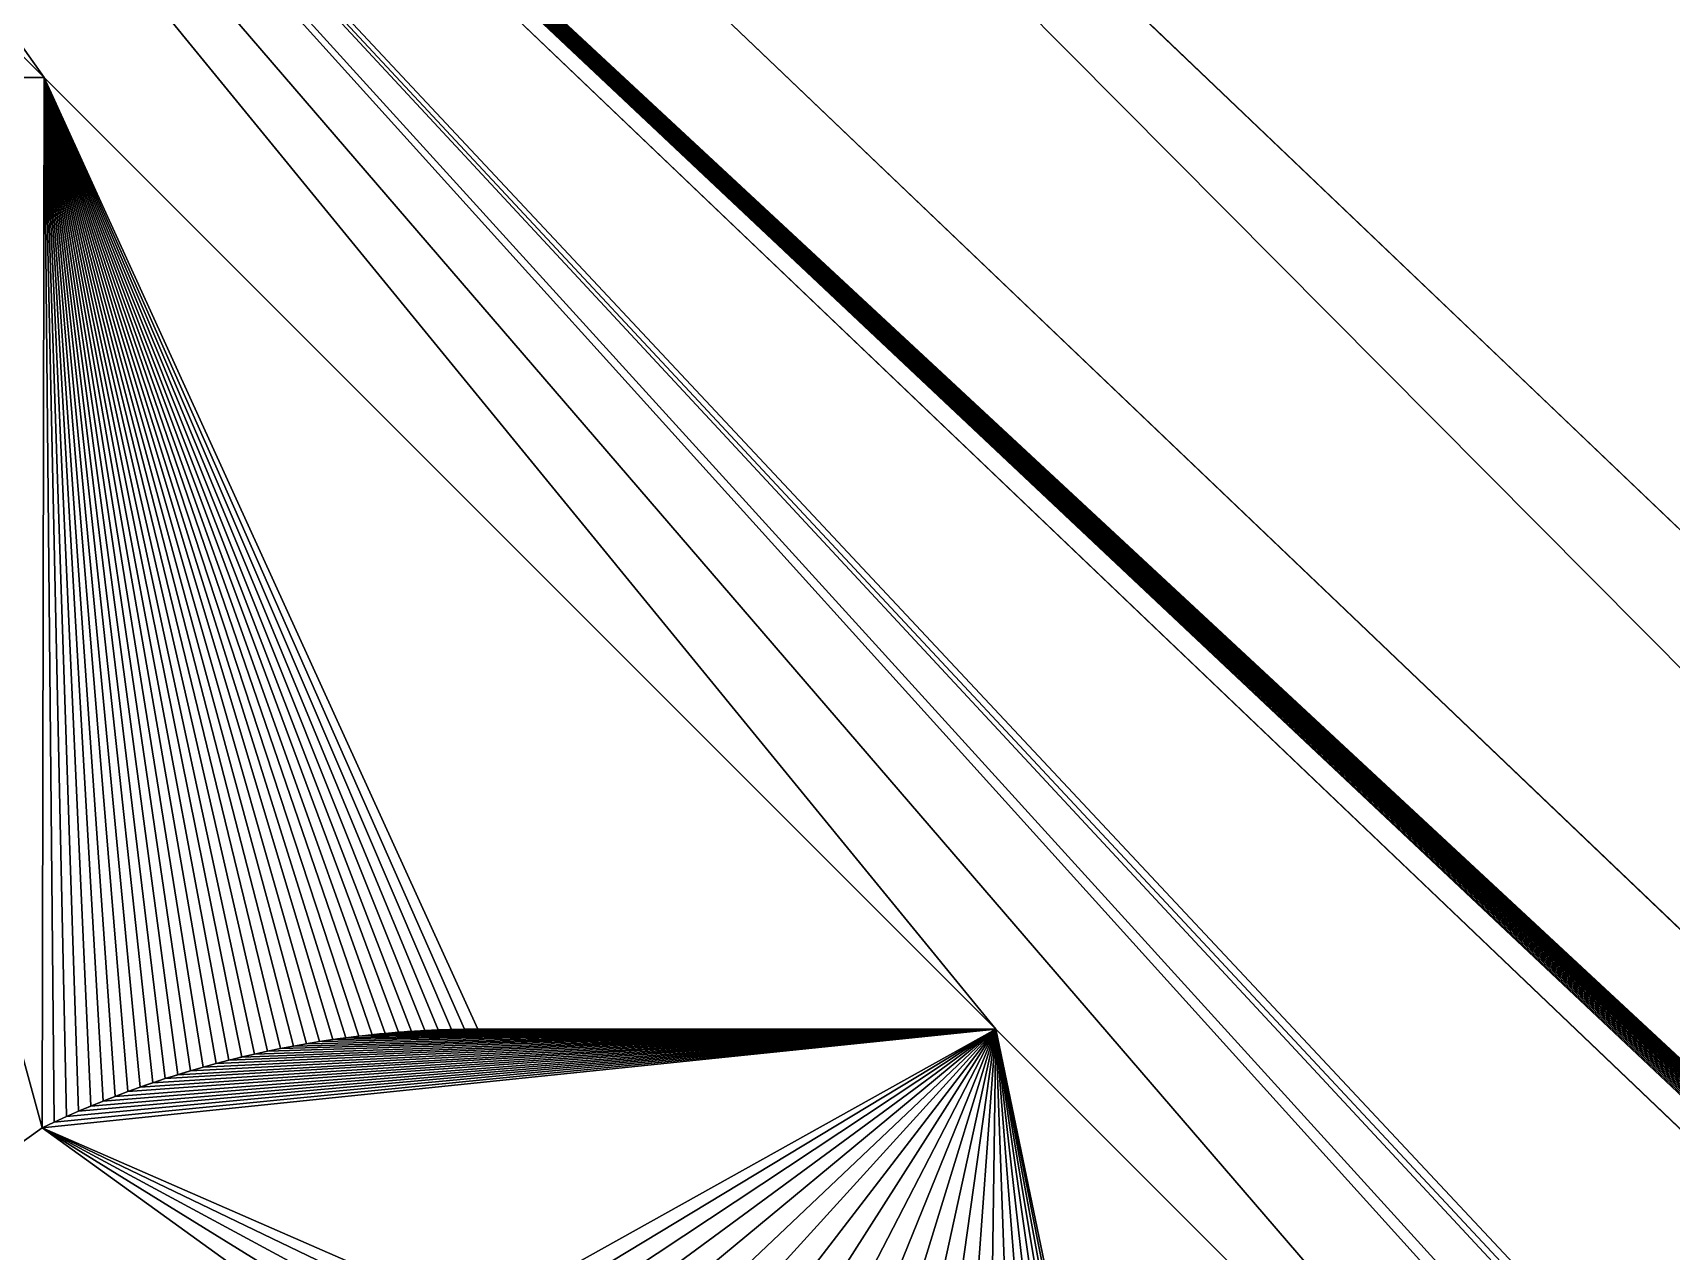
# Model space of a CAD drawing. Header units: millimetres. Extents: x 2912 to 3060, y 1401 to 1614.
# Drawn here: x 3010.64 to 3021.98, y 1592.01 to 1600.44 of the extents above; entities that cross this region are included whole.
import ezdxf

# ---------------------------------------------------------------- set-up
doc = ezdxf.new("R2010")
doc.units = ezdxf.units.MM

# ---------------------------------------------------------------- blocks, each defined once
blk = doc.blocks.new('Base_I')
at = {"color": 83, "true_color": 0x7acc7a}
for p, q in [((160.117, 144, 2), (213.557, 88, 2)), ((213.557, 88, -6), (160.117, 144, -6)), ((210.792, 88, -3), (160.117, 141.103, -3)), ((210.792, 88, -6), (160.117, 141.103, -6)), ((210.069, 87.31, -3), (159.394, 140.413, -3)), ((159.394, 140.413, -6), (210.069, 87.31, -6)), ((192.618, 98, -1), (192.618, 101.585, -1)), ((199.204, 94.999, -1), (192.618, 101.585, -1)), ((192.618, 101.585, -6), (192.618, 101.585, -1)), ((199.204, 94.999, -6), (192.618, 101.585, -6)), ((192.618, 98, -6), (192.618, 101.585, -6)), ((199.204, 94.999, -1), (191.936, 94.986, -1)), ((199.204, 94.999, -6), (191.936, 94.986, -6)), ((191.936, 94.986, -6), (191.936, 94.986, -1)), ((199.204, 94.999, -6), (199.204, 94.999, -1))]:
    blk.add_line(p, q, dxfattribs=at)
for p, q in [((192.618, 98, -6), (192.618, 98, -1)), ((192.618, 97.908, -6), (192.618, 97.908, -1)), ((192.616, 97.817, -6), (192.616, 97.817, -1)), ((192.609, 97.634, -6), (192.609, 97.634, -1)), ((192.613, 97.725, -6), (192.613, 97.725, -1)), ((192.603, 97.542, -6), (192.603, 97.542, -1)), ((192.597, 97.451, -6), (192.597, 97.451, -1)), ((192.589, 97.359, -6), (192.589, 97.359, -1)), ((192.58, 97.268, -6), (192.58, 97.268, -1)), ((192.558, 97.086, -6), (192.558, 97.086, -1)), ((192.57, 97.177, -6), (192.57, 97.177, -1)), ((192.546, 96.996, -6), (192.546, 96.996, -1)), ((192.532, 96.905, -6), (192.532, 96.905, -1)), ((192.501, 96.724, -6), (192.501, 96.724, -1)), ((192.517, 96.815, -6), (192.517, 96.815, -1)), ((192.484, 96.634, -6), (192.484, 96.634, -1)), ((192.465, 96.545, -6), (192.465, 96.545, -1)), ((192.446, 96.455, -6), (192.446, 96.455, -1)), ((192.403, 96.277, -6), (192.403, 96.277, -1)), ((192.425, 96.366, -6), (192.425, 96.366, -1)), ((192.38, 96.188, -6), (192.38, 96.188, -1)), ((192.356, 96.1, -6), (192.356, 96.1, -1)), ((192.33, 96.012, -6), (192.33, 96.012, -1)), ((192.276, 95.837, -6), (192.276, 95.837, -1)), ((192.303, 95.924, -6), (192.303, 95.924, -1)), ((192.247, 95.75, -6), (192.247, 95.75, -1)), ((192.217, 95.663, -6), (192.217, 95.663, -1)), ((192.153, 95.491, -6), (192.153, 95.491, -1)), ((192.186, 95.577, -6), (192.186, 95.577, -1)), ((192.12, 95.406, -6), (192.12, 95.406, -1)), ((192.085, 95.321, -6), (192.085, 95.321, -1)), ((192.013, 95.153, -6), (192.013, 95.153, -1)), ((192.05, 95.237, -6), (192.05, 95.237, -1)), ((191.975, 95.069, -6), (191.975, 95.069, -1))]:
    blk.add_line(p, q)
at = {"color": 83, "true_color": 0x7acc7a, "extrusion": (-1.14927e-29, 4.45755e-16, -1)}
blk.add_arc((-185.618, 98, 1), 7, 180, 205.5, dxfattribs=at)
at = {"color": 83, "true_color": 0x7acc7a, "extrusion": (1.14927e-29, 4.45755e-16, -1)}
blk.add_arc((-185.618, 98, 6), 7, 180, 205.5, dxfattribs=at)
at = {"color": 83, "true_color": 0x7acc7a}
mesh = blk.add_polyface(dxfattribs=at)
corners = [(155.204, 118.999, -6), (163.204, 128.999, -6), (165.204, 128.999, -6), (163.204, 106.999, -6), (155.204, 116.999, -6), (165.204, 106.999, -6), (163.204, 104.999, -6), (165.204, 104.999, -6), (167.204, 104.999, -6), (167.204, 106.999, -6), (187.204, 106.999, -6), (182.618, 105, -6), (182.679, 102.045, -6), (182.895, 102.193, -6), (183.118, 102.33, -6), (183.348, 102.455, -6), (183.585, 102.568, -6), (183.826, 102.668, -6), (184.073, 102.755, -6), (184.324, 102.83, -6), (184.579, 102.891, -6), (184.836, 102.938, -6), (185.096, 102.973, -6), (185.357, 102.993, -6), (185.618, 103, -6), (185.88, 102.993, -6), (186.141, 102.973, -6), (186.4, 102.938, -6), (186.658, 102.891, -6), (186.912, 102.83, -6), (187.163, 102.755, -6), (187.41, 102.668, -6), (182.559, 104.296, -6), (182.618, 104.325, -6), (175.204, 118.999, -6), (175.204, 116.999, -6), (177.204, 116.999, -6), (160.117, 141.103, -6), (160.117, 144, -6), (213.557, 88, -6), (210.792, 88, -6), (160.203, 134, -6), (158.488, 138.39, -6), (158.518, 138.462, -6), (158.544, 138.536, -6), (158.566, 138.612, -6), (158.584, 138.688, -6), (158.599, 138.765, -6), (158.609, 138.843, -6), (158.615, 138.921, -6), (158.617, 139, -6), (159.261, 140.686, -6), (159.345, 140.472, -6), (159.36, 140.452, -6), (159.376, 140.432, -6), (159.394, 140.413, -6), (210.069, 87.31, -6), (163.204, 130.999, -6), (192.618, 101.585, -6)]
mesh.append_faces([[corners[k] for k in face] for face in [(0, 1, 2), (10, 8, 9), (8, 10, 11), (12, 10, 13), (13, 10, 14), (14, 10, 15), (15, 10, 16), (16, 10, 17), (17, 10, 18), (18, 10, 19), (19, 10, 20), (20, 10, 21), (21, 10, 22), (22, 10, 23), (23, 10, 24), (24, 10, 25), (25, 10, 26), (26, 10, 27), (27, 10, 28), (28, 10, 29), (29, 10, 30), (30, 10, 31), (34, 4, 0), (4, 34, 35), (35, 9, 5), (9, 35, 36), (37, 39, 40), (41, 56, 57), (2, 56, 34), (36, 56, 10)]], dxfattribs={"vtx0": -1, "vtx1": -1, "color": 83})
mesh.append_faces([[corners[k] for k in face] for face in [(3, 5, 6), (6, 5, 7), (8, 5, 9), (11, 10, 12), (36, 35, 34), (41, 50, 51), (57, 56, 2), (57, 2, 1), (34, 56, 36), (10, 58, 31)]], dxfattribs={"vtx0": -1, "vtx1": -1, "vtx2": -1, "color": 83})
mesh.append_faces([[corners[k] for k in face] for face in [(3, 4, 5), (12, 32, 33), (12, 33, 11), (37, 38, 39), (41, 42, 43), (41, 43, 44), (41, 44, 45), (41, 45, 46), (41, 46, 47), (41, 47, 48), (41, 48, 49), (41, 49, 50), (41, 52, 53), (41, 53, 54), (41, 54, 55), (41, 55, 56)]], dxfattribs={"vtx0": -1, "vtx2": -1, "color": 83})
mesh = blk.add_polyface(dxfattribs=at)
corners = [(160.117, 144, -6), (213.557, 88, 2), (213.557, 88, -6), (160.117, 144, 2)]
mesh.append_faces([[corners[k] for k in face] for face in [(0, 1, 2), (1, 0, 3)]], dxfattribs={"vtx0": -1, "color": 83})
mesh = blk.add_polyface(dxfattribs=at)
corners = [(160.117, 144, 2), (179.737, 84.214, 2), (179.801, 84.258, 2), (179.868, 84.299, 2), (179.937, 84.337, 2), (180.008, 84.37, 2), (180.081, 84.4, 2), (180.155, 84.427, 2), (180.23, 84.449, 2), (180.306, 84.467, 2), (180.384, 84.482, 2), (180.462, 84.492, 2), (213.557, 88, 2), (180.54, 84.498, 2), (180.618, 84.5, 2), (180.697, 84.498, 2), (180.775, 84.492, 2), (180.853, 84.482, 2), (180.93, 84.467, 2), (181.007, 84.449, 2), (181.082, 84.427, 2), (181.156, 84.4, 2), (181.228, 84.37, 2), (181.299, 84.337, 2), (181.368, 84.299, 2), (181.435, 84.258, 2), (181.5, 84.214, 2), (181.562, 84.166, 2), (181.622, 84.115, 2), (181.679, 84.061, 2), (181.733, 84.004, 2), (181.784, 83.944, 2), (181.832, 83.882, 2), (181.876, 83.817, 2), (181.917, 83.75, 2), (187.384, 84.482, 2), (181.955, 83.681, 2), (181.989, 83.61, 2), (182.019, 83.538, 2), (187.306, 84.467, 2), (182.045, 83.464, 2), (182.1, 83.235, 2), (187.23, 84.449, 2), (182.118, 83, 2), (187.155, 84.427, 2), (187.081, 84.4, 2), (187.008, 84.37, 2), (186.937, 84.337, 2), (186.868, 84.299, 2), (186.801, 84.258, 2), (186.737, 84.214, 2), (186.674, 84.166, 2), (187.462, 84.492, 2), (187.54, 84.498, 2), (187.618, 84.5, 2), (187.697, 84.498, 2), (187.775, 84.492, 2), (187.853, 84.482, 2), (187.93, 84.467, 2), (188.007, 84.449, 2), (188.082, 84.427, 2), (188.156, 84.4, 2), (188.228, 84.37, 2), (188.299, 84.337, 2), (188.368, 84.299, 2), (188.435, 84.258, 2), (188.5, 84.214, 2)]
mesh.append_faces([[corners[k] for k in face] for face in [(0, 11, 12), (35, 38, 39), (39, 41, 42), (42, 43, 44), (44, 43, 45), (45, 43, 46), (46, 43, 47), (47, 43, 48), (48, 43, 49), (49, 43, 50), (50, 43, 51)]], dxfattribs={"vtx0": -1, "vtx1": -1, "color": 83})
mesh.append_faces([[corners[k] for k in face] for face in [(12, 34, 35)]], dxfattribs={"vtx0": -1, "vtx1": -1, "vtx2": -1, "color": 83})
mesh.append_faces([[corners[k] for k in face] for face in [(0, 1, 2), (0, 2, 3), (0, 3, 4), (0, 4, 5), (0, 5, 6), (0, 6, 7), (0, 7, 8), (0, 8, 9), (0, 9, 10), (0, 10, 11), (12, 11, 13), (12, 13, 14), (12, 14, 15), (12, 15, 16), (12, 16, 17), (12, 17, 18), (12, 18, 19), (12, 19, 20), (12, 20, 21), (12, 21, 22), (12, 22, 23), (12, 23, 24), (12, 24, 25), (12, 25, 26), (12, 26, 27), (12, 27, 28), (12, 28, 29), (12, 29, 30), (12, 30, 31), (12, 31, 32), (12, 32, 33), (12, 33, 34), (35, 34, 36), (35, 36, 37), (35, 37, 38), (39, 38, 40), (12, 35, 52), (12, 52, 53), (12, 53, 54), (12, 54, 55), (12, 55, 56), (12, 56, 57), (12, 57, 58), (12, 58, 59), (12, 59, 60), (12, 60, 61), (12, 61, 62), (12, 62, 63), (12, 63, 64), (12, 64, 65), (12, 65, 66)]], dxfattribs={"vtx0": -1, "vtx2": -1, "color": 83})
mesh = blk.add_polyface(dxfattribs=at)
corners = [(159.256, 140.789, -3), (159.256, 140.737, -3), (159.256, 140.763, -3), (159.258, 140.712, -3), (159.259, 140.814, -3), (159.261, 140.686, -3), (159.262, 140.84, -3), (159.265, 140.661, -3), (159.267, 140.865, -3), (159.271, 140.636, -3), (159.273, 140.89, -3), (159.278, 140.611, -3), (159.281, 140.915, -3), (159.286, 140.586, -3), (159.29, 140.939, -3), (159.295, 140.562, -3), (159.299, 140.963, -3), (159.306, 140.539, -3), (159.311, 140.986, -3), (159.318, 140.516, -3), (159.323, 141.009, -3), (159.331, 140.494, -3), (159.336, 141.031, -3), (159.345, 140.472, -3), (159.351, 141.052, -3), (159.36, 140.452, -3), (159.367, 141.072, -3), (159.376, 140.432, -3), (159.383, 141.092, -3), (159.394, 140.413, -3), (159.401, 141.111, -3), (210.069, 87.31, -3), (159.42, 141.128, -3), (159.439, 141.145, -3), (159.46, 141.161, -3), (159.481, 141.176, -3), (159.503, 141.189, -3), (159.525, 141.202, -3), (159.548, 141.213, -3), (159.572, 141.223, -3), (159.596, 141.232, -3), (159.621, 141.239, -3), (159.646, 141.246, -3), (159.671, 141.251, -3), (159.697, 141.254, -3), (159.722, 141.257, -3), (159.748, 141.258, -3), (159.774, 141.258, -3), (159.799, 141.256, -3), (159.825, 141.253, -3), (159.85, 141.249, -3), (159.875, 141.243, -3), (159.9, 141.236, -3), (159.925, 141.228, -3), (159.949, 141.219, -3), (159.972, 141.208, -3), (159.995, 141.197, -3), (160.017, 141.184, -3), (160.039, 141.17, -3), (160.06, 141.155, -3), (160.08, 141.138, -3), (160.099, 141.121, -3), (160.117, 141.103, -3), (210.792, 88, -3), (210.087, 87.291, -3), (210.106, 87.274, -3), (210.126, 87.258, -3), (210.147, 87.243, -3), (210.169, 87.229, -3), (210.191, 87.216, -3), (210.214, 87.204, -3), (210.237, 87.194, -3), (210.261, 87.184, -3), (210.286, 87.176, -3), (210.311, 87.169, -3), (210.336, 87.164, -3), (210.361, 87.16, -3), (210.387, 87.157, -3), (210.412, 87.155, -3), (210.438, 87.155, -3), (210.464, 87.156, -3), (210.489, 87.158, -3), (210.515, 87.162, -3), (210.54, 87.167, -3), (210.565, 87.173, -3), (210.59, 87.181, -3), (210.614, 87.19, -3), (210.638, 87.2, -3), (210.661, 87.211, -3), (210.683, 87.223, -3), (210.705, 87.237, -3), (210.726, 87.252, -3), (210.747, 87.268, -3), (210.766, 87.284, -3), (210.785, 87.302, -3), (210.803, 87.321, -3), (210.809, 87.981, -3), (210.819, 87.34, -3), (210.826, 87.961, -3), (210.835, 87.361, -3), (210.841, 87.94, -3), (210.85, 87.382, -3), (210.855, 87.919, -3), (210.863, 87.404, -3), (210.868, 87.896, -3), (210.875, 87.427, -3), (210.88, 87.874, -3), (210.887, 87.45, -3), (210.891, 87.85, -3), (210.896, 87.474, -3), (210.9, 87.826, -3), (210.905, 87.498, -3), (210.908, 87.802, -3), (210.913, 87.522, -3), (210.915, 87.777, -3), (210.919, 87.547, -3), (210.921, 87.752, -3), (210.924, 87.573, -3), (210.925, 87.727, -3), (210.927, 87.598, -3), (210.928, 87.701, -3), (210.93, 87.624, -3), (210.93, 87.675, -3), (210.93, 87.65, -3)]
mesh.append_faces([[corners[k] for k in face] for face in [(0, 1, 2), (121, 122, 123)]], dxfattribs={"vtx0": -1, "color": 83})
mesh.append_faces([[corners[k] for k in face] for face in [(1, 0, 3), (3, 4, 5), (5, 6, 7), (7, 8, 9), (9, 10, 11), (11, 12, 13), (13, 14, 15), (15, 16, 17), (17, 18, 19), (19, 20, 21), (21, 22, 23), (23, 24, 25), (25, 26, 27), (27, 28, 29), (29, 30, 31), (31, 63, 64), (64, 63, 65), (65, 63, 66), (66, 63, 67), (67, 63, 68), (68, 63, 69), (69, 63, 70), (70, 63, 71), (71, 63, 72), (72, 63, 73), (73, 63, 74), (74, 63, 75), (75, 63, 76), (76, 63, 77), (77, 63, 78), (78, 63, 79), (79, 63, 80), (80, 63, 81), (81, 63, 82), (82, 63, 83), (83, 63, 84), (84, 63, 85), (85, 63, 86), (86, 63, 87), (87, 63, 88), (88, 63, 89), (89, 63, 90), (90, 63, 91), (91, 63, 92), (92, 63, 93), (93, 63, 94), (94, 63, 95), (95, 96, 97), (97, 98, 99), (99, 100, 101), (101, 102, 103), (103, 104, 105), (105, 106, 107), (107, 108, 109), (109, 110, 111), (111, 112, 113), (113, 114, 115), (115, 116, 117), (117, 118, 119), (119, 120, 121)]], dxfattribs={"vtx0": -1, "vtx1": -1, "color": 83})
mesh.append_faces([[corners[k] for k in face] for face in [(3, 0, 4), (5, 4, 6), (7, 6, 8), (9, 8, 10), (11, 10, 12), (13, 12, 14), (15, 14, 16), (17, 16, 18), (19, 18, 20), (21, 20, 22), (23, 22, 24), (25, 24, 26), (27, 26, 28), (29, 28, 30), (31, 30, 32), (31, 32, 33), (31, 33, 34), (31, 34, 35), (31, 35, 36), (31, 36, 37), (31, 37, 38), (31, 38, 39), (31, 39, 40), (31, 40, 41), (31, 41, 42), (31, 42, 43), (31, 43, 44), (31, 44, 45), (31, 45, 46), (31, 46, 47), (31, 47, 48), (31, 48, 49), (31, 49, 50), (31, 50, 51), (31, 51, 52), (31, 52, 53), (31, 53, 54), (31, 54, 55), (31, 55, 56), (31, 56, 57), (31, 57, 58), (31, 58, 59), (31, 59, 60), (31, 60, 61), (31, 61, 62), (31, 62, 63), (95, 63, 96), (97, 96, 98), (99, 98, 100), (101, 100, 102), (103, 102, 104), (105, 104, 106), (107, 106, 108), (109, 108, 110), (111, 110, 112), (113, 112, 114), (115, 114, 116), (117, 116, 118), (119, 118, 120), (121, 120, 122)]], dxfattribs={"vtx0": -1, "vtx2": -1, "color": 83})
mesh = blk.add_polyface(dxfattribs=at)
corners = [(160.117, 141.103, -3), (210.792, 88, -6), (210.792, 88, -3), (160.117, 141.103, -6)]
mesh.append_faces([[corners[k] for k in face] for face in [(0, 1, 2), (1, 0, 3)]], dxfattribs={"vtx0": -1, "color": 83})
mesh = blk.add_polyface(dxfattribs=at)
corners = [(210.069, 87.31, -6), (159.394, 140.413, -3), (210.069, 87.31, -3), (159.394, 140.413, -6)]
mesh.append_faces([[corners[k] for k in face] for face in [(0, 1, 2), (1, 0, 3)]], dxfattribs={"vtx0": -1, "color": 83})
mesh = blk.add_polyface(dxfattribs=at)
corners = [(160.117, -4, 2), (179.12, 56.921, 2), (179.118, 57, 2), (179.127, 56.843, 2), (179.137, 56.765, 2), (179.151, 56.688, 2), (179.169, 56.612, 2), (179.192, 56.536, 2), (179.218, 56.462, 2), (179.248, 56.39, 2), (179.282, 56.319, 2), (179.319, 56.25, 2), (179.36, 56.183, 2), (179.405, 56.118, 2), (179.453, 56.056, 2), (179.504, 55.996, 2), (179.558, 55.939, 2), (179.615, 55.885, 2), (179.674, 55.834, 2), (179.737, 55.786, 2), (179.801, 55.742, 2), (179.868, 55.701, 2), (179.937, 55.663, 2), (180.008, 55.63, 2), (180.081, 55.6, 2), (180.155, 55.573, 2), (180.23, 55.551, 2), (180.306, 55.533, 2), (180.384, 55.518, 2), (180.462, 55.508, 2), (213.557, 52, 2), (144.488, 0.39, 2), (144.518, 0.462, 2), (144.544, 0.536, 2), (144.566, 0.612, 2), (144.584, 0.688, 2), (144.599, 0.765, 2), (144.609, 0.843, 2), (144.615, 0.921, 2), (144.617, 1, 2), (156.057, -0.061, 2), (156.003, -0.004, 2), (155.952, 0.056, 2), (155.904, 0.118, 2), (155.859, 0.183, 2), (155.818, 0.25, 2), (155.781, 0.319, 2), (155.747, 0.39, 2), (155.717, 0.462, 2), (155.691, 0.536, 2), (155.668, 0.612, 2), (155.65, 0.688, 2), (155.636, 0.765, 2), (155.625, 0.843, 2), (144.617, 139, 2), (155.619, 0.921, 2), (158.488, 0.39, 2), (158.518, 0.462, 2), (158.544, 0.536, 2), (158.566, 0.612, 2), (158.584, 0.688, 2), (158.599, 0.765, 2), (158.609, 0.843, 2), (158.615, 0.921, 2), (158.617, 1, 2), (158.617, 139, 2), (179.118, 83, 2)]
mesh.append_faces([[corners[k] for k in face] for face in [(1, 0, 3), (3, 0, 4), (4, 0, 5), (5, 0, 6), (6, 0, 7), (7, 0, 8), (8, 0, 9), (9, 0, 10), (10, 0, 11), (11, 0, 12), (12, 0, 13), (13, 0, 14), (14, 0, 15), (15, 0, 16), (16, 0, 17), (17, 0, 18), (18, 0, 19), (19, 0, 20), (20, 0, 21), (21, 0, 22), (22, 0, 23), (23, 0, 24), (24, 0, 25), (25, 0, 26), (26, 0, 27), (27, 0, 28), (28, 0, 29), (31, 0, 32), (32, 0, 33), (33, 0, 34), (34, 0, 35), (35, 0, 36), (36, 0, 37), (37, 0, 38), (38, 0, 39), (56, 0, 57), (57, 0, 58), (58, 0, 59), (59, 0, 60), (60, 0, 61), (61, 0, 62), (62, 0, 63), (63, 0, 64)]], dxfattribs={"vtx0": -1, "vtx1": -1, "color": 83})
mesh.append_faces([[corners[k] for k in face] for face in [(39, 0, 40), (39, 53, 54), (64, 0, 65), (66, 0, 2)]], dxfattribs={"vtx0": -1, "vtx1": -1, "vtx2": -1, "color": 83})
mesh.append_faces([[corners[k] for k in face] for face in [(0, 1, 2), (29, 0, 30), (39, 40, 41), (39, 41, 42), (39, 42, 43), (39, 43, 44), (39, 44, 45), (39, 45, 46), (39, 46, 47), (39, 47, 48), (39, 48, 49), (39, 49, 50), (39, 50, 51), (39, 51, 52), (39, 52, 53), (54, 53, 55)]], dxfattribs={"vtx0": -1, "vtx2": -1, "color": 83})
mesh = blk.add_polyface(dxfattribs=at)
corners = [(181.733, 101.147, -6), (181.596, 103.729, -6), (181.65, 103.767, -6), (181.705, 103.804, -6), (181.759, 103.84, -6), (181.903, 101.346, -6), (181.814, 103.876, -6), (181.87, 103.912, -6), (181.926, 103.947, -6), (182.083, 101.536, -6), (181.982, 103.981, -6), (182.038, 104.015, -6), (182.095, 104.048, -6), (182.273, 101.716, -6), (182.152, 104.081, -6), (182.209, 104.114, -6), (182.267, 104.145, -6), (182.325, 104.177, -6), (182.472, 101.886, -6), (182.383, 104.207, -6), (182.441, 104.237, -6), (182.5, 104.267, -6), (182.679, 102.045, -6), (182.559, 104.296, -6), (187.204, 106.999, -6), (210.069, 87.31, -6), (192.618, 101.585, -6), (187.41, 102.668, -6), (187.652, 102.568, -6), (187.888, 102.455, -6), (188.118, 102.33, -6), (188.342, 102.193, -6), (188.557, 102.045, -6), (188.765, 101.886, -6), (188.964, 101.716, -6), (189.154, 101.536, -6), (189.334, 101.346, -6), (189.504, 101.147, -6), (189.663, 100.939, -6), (189.812, 100.723, -6), (189.948, 100.5, -6), (190.073, 100.27, -6), (190.186, 100.034, -6), (190.286, 99.792, -6), (190.374, 99.545, -6), (190.448, 99.294, -6), (190.509, 99.04, -6), (190.557, 98.782, -6), (190.591, 98.523, -6), (190.611, 98.262, -6), (190.618, 98, -6), (192.558, 97.086, -6), (192.57, 97.177, -6), (192.58, 97.268, -6), (192.589, 97.359, -6), (192.597, 97.451, -6), (192.603, 97.542, -6), (192.609, 97.634, -6), (192.613, 97.725, -6), (192.616, 97.817, -6), (192.618, 97.908, -6), (192.618, 98, -6)]
mesh.append_faces([[corners[k] for k in face] for face in [(0, 4, 5), (5, 8, 9), (9, 12, 13), (13, 17, 18), (18, 21, 22), (27, 26, 28), (28, 26, 29), (29, 26, 30), (30, 26, 31), (31, 26, 32), (32, 26, 33), (33, 26, 34), (34, 26, 35), (35, 26, 36), (36, 26, 37), (37, 26, 38), (38, 26, 39), (39, 26, 40), (40, 26, 41), (41, 26, 42), (42, 26, 43), (43, 26, 44), (44, 26, 45), (45, 26, 46), (46, 26, 47), (47, 26, 48), (48, 26, 49), (49, 26, 50), (51, 26, 52), (52, 26, 53), (53, 26, 54), (54, 26, 55), (55, 26, 56), (56, 26, 57), (57, 26, 58), (58, 26, 59), (59, 26, 60)]], dxfattribs={"vtx0": -1, "vtx1": -1, "color": 83})
mesh.append_faces([[corners[k] for k in face] for face in [(24, 25, 26)]], dxfattribs={"vtx0": -1, "vtx1": -1, "vtx2": -1, "color": 83})
mesh.append_faces([[corners[k] for k in face] for face in [(0, 1, 2), (0, 2, 3), (0, 3, 4), (5, 4, 6), (5, 6, 7), (5, 7, 8), (9, 8, 10), (9, 10, 11), (9, 11, 12), (13, 12, 14), (13, 14, 15), (13, 15, 16), (13, 16, 17), (18, 17, 19), (18, 19, 20), (18, 20, 21), (22, 21, 23)]], dxfattribs={"vtx0": -1, "vtx2": -1, "color": 83})
mesh.append_faces([[corners[k] for k in face] for face in [(61, 60, 26)]], dxfattribs={"vtx1": -1, "color": 83})
mesh = blk.add_polyface(dxfattribs=at)
corners = [(210.792, 88, -6), (213.557, 88, -6), (210.809, 87.981, -6), (210.826, 87.961, -6), (210.841, 87.94, -6), (210.855, 87.919, -6), (210.868, 87.896, -6), (210.88, 87.874, -6), (210.891, 87.85, -6), (210.9, 87.826, -6), (210.908, 87.802, -6), (210.915, 87.777, -6), (210.921, 87.752, -6), (210.925, 87.727, -6), (210.928, 87.701, -6), (210.93, 87.675, -6), (210.93, 87.65, -6), (190.618, 98, -6), (192.618, 101.585, -6), (191.936, 94.986, -6), (191.975, 95.069, -6), (192.013, 95.153, -6), (192.05, 95.237, -6), (192.085, 95.321, -6), (192.12, 95.406, -6), (192.153, 95.491, -6), (192.186, 95.577, -6), (192.217, 95.663, -6), (192.247, 95.75, -6), (192.276, 95.837, -6), (192.303, 95.924, -6), (192.33, 96.012, -6), (192.356, 96.1, -6), (192.38, 96.188, -6), (192.403, 96.277, -6), (192.425, 96.366, -6), (192.446, 96.455, -6), (192.465, 96.545, -6), (192.484, 96.634, -6), (192.501, 96.724, -6), (192.517, 96.815, -6), (192.532, 96.905, -6), (192.546, 96.996, -6), (192.558, 97.086, -6), (210.069, 87.31, -6), (199.204, 94.999, -6), (201.204, 92.999, -6), (199.204, 92.999, -6), (206.203, 88, -6), (196.205, 88, -6), (194.205, 88, -6), (190.437, 92.922, -6), (190.374, 96.455, -6), (190.448, 96.706, -6), (190.503, 92.986, -6), (190.509, 96.96, -6), (190.557, 97.218, -6), (190.591, 97.477, -6), (190.611, 97.738, -6)]
mesh.append_faces([[corners[k] for k in face] for face in [(0, 1, 2), (2, 1, 3), (3, 1, 4), (4, 1, 5), (5, 1, 6), (6, 1, 7), (7, 1, 8), (8, 1, 9), (9, 1, 10), (10, 1, 11), (11, 1, 12), (12, 1, 13), (13, 1, 14), (14, 1, 15), (15, 1, 16), (19, 18, 20), (20, 18, 21), (21, 18, 22), (22, 18, 23), (23, 18, 24), (24, 18, 25), (25, 18, 26), (26, 18, 27), (27, 18, 28), (28, 18, 29), (29, 18, 30), (30, 18, 31), (31, 18, 32), (32, 18, 33), (33, 18, 34), (34, 18, 35), (35, 18, 36), (36, 18, 37), (37, 18, 38), (38, 18, 39), (39, 18, 40), (40, 18, 41), (41, 18, 42), (42, 18, 43), (18, 44, 45), (46, 44, 48), (47, 49, 50), (49, 47, 46), (51, 53, 54), (54, 19, 47)]], dxfattribs={"vtx0": -1, "vtx1": -1, "color": 83})
mesh.append_faces([[corners[k] for k in face] for face in [(17, 18, 19), (45, 44, 46), (45, 46, 47), (54, 55, 19)]], dxfattribs={"vtx0": -1, "vtx1": -1, "vtx2": -1, "color": 83})
mesh.append_faces([[corners[k] for k in face] for face in [(51, 52, 53), (54, 53, 55), (19, 55, 56), (19, 56, 57), (19, 57, 58), (19, 58, 17), (47, 19, 45)]], dxfattribs={"vtx0": -1, "vtx2": -1, "color": 83})
mesh = blk.add_polyface(dxfattribs=at)
corners = [(199.204, 94.999, -1), (192.618, 98, -1), (192.618, 101.585, -1), (191.975, 95.069, -1), (191.936, 94.986, -1), (192.013, 95.153, -1), (192.05, 95.237, -1), (192.085, 95.321, -1), (192.12, 95.406, -1), (192.153, 95.491, -1), (192.186, 95.577, -1), (192.217, 95.663, -1), (192.247, 95.75, -1), (192.276, 95.837, -1), (192.303, 95.924, -1), (192.33, 96.012, -1), (192.356, 96.1, -1), (192.38, 96.188, -1), (192.403, 96.277, -1), (192.425, 96.366, -1), (192.446, 96.455, -1), (192.465, 96.545, -1), (192.484, 96.634, -1), (192.501, 96.724, -1), (192.517, 96.815, -1), (192.532, 96.905, -1), (192.546, 96.996, -1), (192.558, 97.086, -1), (192.57, 97.177, -1), (192.58, 97.268, -1), (192.589, 97.359, -1), (192.597, 97.451, -1), (192.603, 97.542, -1), (192.609, 97.634, -1), (192.613, 97.725, -1), (192.616, 97.817, -1), (192.618, 97.908, -1)]
mesh.append_faces([[corners[k] for k in face] for face in [(0, 1, 2), (3, 0, 4)]], dxfattribs={"vtx0": -1, "color": 83})
mesh.append_faces([[corners[k] for k in face] for face in [(0, 3, 5), (0, 5, 6), (0, 6, 7), (0, 7, 8), (0, 8, 9), (0, 9, 10), (0, 10, 11), (0, 11, 12), (0, 12, 13), (0, 13, 14), (0, 14, 15), (0, 15, 16), (0, 16, 17), (0, 17, 18), (0, 18, 19), (0, 19, 20), (0, 20, 21), (0, 21, 22), (0, 22, 23), (0, 23, 24), (0, 24, 25), (0, 25, 26), (0, 26, 27), (0, 27, 28), (0, 28, 29), (0, 29, 30), (0, 30, 31), (0, 31, 32), (0, 32, 33), (0, 33, 34), (0, 34, 35), (0, 35, 36), (0, 36, 1)]], dxfattribs={"vtx0": -1, "vtx2": -1, "color": 83})
mesh = blk.add_polyface(dxfattribs=at)
corners = [(192.618, 101.585, -6), (192.618, 98, -1), (192.618, 98, -6), (192.618, 101.585, -1)]
mesh.append_faces([[corners[k] for k in face] for face in [(0, 1, 2), (1, 0, 3)]], dxfattribs={"vtx0": -1, "color": 83})
mesh = blk.add_polyface(dxfattribs=at)
corners = [(199.204, 94.999, -1), (192.618, 101.585, -6), (199.204, 94.999, -6), (192.618, 101.585, -1)]
mesh.append_faces([[corners[k] for k in face] for face in [(0, 1, 2), (1, 0, 3)]], dxfattribs={"vtx0": -1, "color": 83})
mesh = blk.add_polyface(dxfattribs=at)
corners = [(192.618, 98, -6), (192.618, 97.908, -1), (192.618, 97.908, -6), (192.618, 98, -1)]
mesh.append_faces([[corners[k] for k in face] for face in [(0, 1, 2), (1, 0, 3)]], dxfattribs={"vtx0": -1, "color": 83})
mesh = blk.add_polyface(dxfattribs=at)
corners = [(192.618, 97.908, -6), (192.616, 97.817, -1), (192.616, 97.817, -6), (192.618, 97.908, -1)]
mesh.append_faces([[corners[k] for k in face] for face in [(0, 1, 2), (1, 0, 3)]], dxfattribs={"vtx0": -1, "color": 83})
mesh = blk.add_polyface(dxfattribs=at)
corners = [(192.616, 97.817, -6), (192.613, 97.725, -1), (192.613, 97.725, -6), (192.616, 97.817, -1)]
mesh.append_faces([[corners[k] for k in face] for face in [(0, 1, 2), (1, 0, 3)]], dxfattribs={"vtx0": -1, "color": 83})
mesh = blk.add_polyface(dxfattribs=at)
corners = [(192.609, 97.634, -6), (192.603, 97.542, -1), (192.603, 97.542, -6), (192.609, 97.634, -1)]
mesh.append_faces([[corners[k] for k in face] for face in [(0, 1, 2), (1, 0, 3)]], dxfattribs={"vtx0": -1, "color": 83})
mesh = blk.add_polyface(dxfattribs=at)
corners = [(192.613, 97.725, -6), (192.609, 97.634, -1), (192.609, 97.634, -6), (192.613, 97.725, -1)]
mesh.append_faces([[corners[k] for k in face] for face in [(0, 1, 2), (1, 0, 3)]], dxfattribs={"vtx0": -1, "color": 83})
mesh = blk.add_polyface(dxfattribs=at)
corners = [(192.603, 97.542, -6), (192.597, 97.451, -1), (192.597, 97.451, -6), (192.603, 97.542, -1)]
mesh.append_faces([[corners[k] for k in face] for face in [(0, 1, 2), (1, 0, 3)]], dxfattribs={"vtx0": -1, "color": 83})
mesh = blk.add_polyface(dxfattribs=at)
corners = [(192.597, 97.451, -6), (192.589, 97.359, -1), (192.589, 97.359, -6), (192.597, 97.451, -1)]
mesh.append_faces([[corners[k] for k in face] for face in [(0, 1, 2), (1, 0, 3)]], dxfattribs={"vtx0": -1, "color": 83})
mesh = blk.add_polyface(dxfattribs=at)
corners = [(192.589, 97.359, -6), (192.58, 97.268, -1), (192.58, 97.268, -6), (192.589, 97.359, -1)]
mesh.append_faces([[corners[k] for k in face] for face in [(0, 1, 2), (1, 0, 3)]], dxfattribs={"vtx0": -1, "color": 83})
mesh = blk.add_polyface(dxfattribs=at)
corners = [(192.58, 97.268, -6), (192.57, 97.177, -1), (192.57, 97.177, -6), (192.58, 97.268, -1)]
mesh.append_faces([[corners[k] for k in face] for face in [(0, 1, 2), (1, 0, 3)]], dxfattribs={"vtx0": -1, "color": 83})
mesh = blk.add_polyface(dxfattribs=at)
corners = [(192.558, 97.086, -6), (192.546, 96.996, -1), (192.546, 96.996, -6), (192.558, 97.086, -1)]
mesh.append_faces([[corners[k] for k in face] for face in [(0, 1, 2), (1, 0, 3)]], dxfattribs={"vtx0": -1, "color": 83})
mesh = blk.add_polyface(dxfattribs=at)
corners = [(192.57, 97.177, -6), (192.558, 97.086, -1), (192.558, 97.086, -6), (192.57, 97.177, -1)]
mesh.append_faces([[corners[k] for k in face] for face in [(0, 1, 2), (1, 0, 3)]], dxfattribs={"vtx0": -1, "color": 83})
mesh = blk.add_polyface(dxfattribs=at)
corners = [(192.546, 96.996, -6), (192.532, 96.905, -1), (192.532, 96.905, -6), (192.546, 96.996, -1)]
mesh.append_faces([[corners[k] for k in face] for face in [(0, 1, 2), (1, 0, 3)]], dxfattribs={"vtx0": -1, "color": 83})
mesh = blk.add_polyface(dxfattribs=at)
corners = [(192.532, 96.905, -6), (192.517, 96.815, -1), (192.517, 96.815, -6), (192.532, 96.905, -1)]
mesh.append_faces([[corners[k] for k in face] for face in [(0, 1, 2), (1, 0, 3)]], dxfattribs={"vtx0": -1, "color": 83})
mesh = blk.add_polyface(dxfattribs=at)
corners = [(192.501, 96.724, -6), (192.484, 96.634, -1), (192.484, 96.634, -6), (192.501, 96.724, -1)]
mesh.append_faces([[corners[k] for k in face] for face in [(0, 1, 2), (1, 0, 3)]], dxfattribs={"vtx0": -1, "color": 83})
mesh = blk.add_polyface(dxfattribs=at)
corners = [(192.517, 96.815, -6), (192.501, 96.724, -1), (192.501, 96.724, -6), (192.517, 96.815, -1)]
mesh.append_faces([[corners[k] for k in face] for face in [(0, 1, 2), (1, 0, 3)]], dxfattribs={"vtx0": -1, "color": 83})
mesh = blk.add_polyface(dxfattribs=at)
corners = [(192.484, 96.634, -6), (192.465, 96.545, -1), (192.465, 96.545, -6), (192.484, 96.634, -1)]
mesh.append_faces([[corners[k] for k in face] for face in [(0, 1, 2), (1, 0, 3)]], dxfattribs={"vtx0": -1, "color": 83})
mesh = blk.add_polyface(dxfattribs=at)
corners = [(192.465, 96.545, -6), (192.446, 96.455, -1), (192.446, 96.455, -6), (192.465, 96.545, -1)]
mesh.append_faces([[corners[k] for k in face] for face in [(0, 1, 2), (1, 0, 3)]], dxfattribs={"vtx0": -1, "color": 83})
mesh = blk.add_polyface(dxfattribs=at)
corners = [(192.446, 96.455, -6), (192.425, 96.366, -1), (192.425, 96.366, -6), (192.446, 96.455, -1)]
mesh.append_faces([[corners[k] for k in face] for face in [(0, 1, 2), (1, 0, 3)]], dxfattribs={"vtx0": -1, "color": 83})
mesh = blk.add_polyface(dxfattribs=at)
corners = [(192.403, 96.277, -6), (192.38, 96.188, -1), (192.38, 96.188, -6), (192.403, 96.277, -1)]
mesh.append_faces([[corners[k] for k in face] for face in [(0, 1, 2), (1, 0, 3)]], dxfattribs={"vtx0": -1, "color": 83})
mesh = blk.add_polyface(dxfattribs=at)
corners = [(192.425, 96.366, -6), (192.403, 96.277, -1), (192.403, 96.277, -6), (192.425, 96.366, -1)]
mesh.append_faces([[corners[k] for k in face] for face in [(0, 1, 2), (1, 0, 3)]], dxfattribs={"vtx0": -1, "color": 83})
mesh = blk.add_polyface(dxfattribs=at)
corners = [(192.38, 96.188, -6), (192.356, 96.1, -1), (192.356, 96.1, -6), (192.38, 96.188, -1)]
mesh.append_faces([[corners[k] for k in face] for face in [(0, 1, 2), (1, 0, 3)]], dxfattribs={"vtx0": -1, "color": 83})
mesh = blk.add_polyface(dxfattribs=at)
corners = [(192.356, 96.1, -6), (192.33, 96.012, -1), (192.33, 96.012, -6), (192.356, 96.1, -1)]
mesh.append_faces([[corners[k] for k in face] for face in [(0, 1, 2), (1, 0, 3)]], dxfattribs={"vtx0": -1, "color": 83})
mesh = blk.add_polyface(dxfattribs=at)
corners = [(192.33, 96.012, -6), (192.303, 95.924, -1), (192.303, 95.924, -6), (192.33, 96.012, -1)]
mesh.append_faces([[corners[k] for k in face] for face in [(0, 1, 2), (1, 0, 3)]], dxfattribs={"vtx0": -1, "color": 83})
mesh = blk.add_polyface(dxfattribs=at)
corners = [(192.276, 95.837, -6), (192.247, 95.75, -1), (192.247, 95.75, -6), (192.276, 95.837, -1)]
mesh.append_faces([[corners[k] for k in face] for face in [(0, 1, 2), (1, 0, 3)]], dxfattribs={"vtx0": -1, "color": 83})
mesh = blk.add_polyface(dxfattribs=at)
corners = [(192.303, 95.924, -6), (192.276, 95.837, -1), (192.276, 95.837, -6), (192.303, 95.924, -1)]
mesh.append_faces([[corners[k] for k in face] for face in [(0, 1, 2), (1, 0, 3)]], dxfattribs={"vtx0": -1, "color": 83})
mesh = blk.add_polyface(dxfattribs=at)
corners = [(192.247, 95.75, -6), (192.217, 95.663, -1), (192.217, 95.663, -6), (192.247, 95.75, -1)]
mesh.append_faces([[corners[k] for k in face] for face in [(0, 1, 2), (1, 0, 3)]], dxfattribs={"vtx0": -1, "color": 83})
mesh = blk.add_polyface(dxfattribs=at)
corners = [(192.217, 95.663, -6), (192.186, 95.577, -1), (192.186, 95.577, -6), (192.217, 95.663, -1)]
mesh.append_faces([[corners[k] for k in face] for face in [(0, 1, 2), (1, 0, 3)]], dxfattribs={"vtx0": -1, "color": 83})
mesh = blk.add_polyface(dxfattribs=at)
corners = [(192.153, 95.491, -6), (192.12, 95.406, -1), (192.12, 95.406, -6), (192.153, 95.491, -1)]
mesh.append_faces([[corners[k] for k in face] for face in [(0, 1, 2), (1, 0, 3)]], dxfattribs={"vtx0": -1, "color": 83})
mesh = blk.add_polyface(dxfattribs=at)
corners = [(192.186, 95.577, -6), (192.153, 95.491, -1), (192.153, 95.491, -6), (192.186, 95.577, -1)]
mesh.append_faces([[corners[k] for k in face] for face in [(0, 1, 2), (1, 0, 3)]], dxfattribs={"vtx0": -1, "color": 83})
mesh = blk.add_polyface(dxfattribs=at)
corners = [(192.12, 95.406, -6), (192.085, 95.321, -1), (192.085, 95.321, -6), (192.12, 95.406, -1)]
mesh.append_faces([[corners[k] for k in face] for face in [(0, 1, 2), (1, 0, 3)]], dxfattribs={"vtx0": -1, "color": 83})
mesh = blk.add_polyface(dxfattribs=at)
corners = [(192.085, 95.321, -6), (192.05, 95.237, -1), (192.05, 95.237, -6), (192.085, 95.321, -1)]
mesh.append_faces([[corners[k] for k in face] for face in [(0, 1, 2), (1, 0, 3)]], dxfattribs={"vtx0": -1, "color": 83})
mesh = blk.add_polyface(dxfattribs=at)
corners = [(192.013, 95.153, -6), (191.975, 95.069, -1), (191.975, 95.069, -6), (192.013, 95.153, -1)]
mesh.append_faces([[corners[k] for k in face] for face in [(0, 1, 2), (1, 0, 3)]], dxfattribs={"vtx0": -1, "color": 83})
mesh = blk.add_polyface(dxfattribs=at)
corners = [(192.05, 95.237, -6), (192.013, 95.153, -1), (192.013, 95.153, -6), (192.05, 95.237, -1)]
mesh.append_faces([[corners[k] for k in face] for face in [(0, 1, 2), (1, 0, 3)]], dxfattribs={"vtx0": -1, "color": 83})
mesh = blk.add_polyface(dxfattribs=at)
corners = [(191.975, 95.069, -6), (191.936, 94.986, -1), (191.936, 94.986, -6), (191.975, 95.069, -1)]
mesh.append_faces([[corners[k] for k in face] for face in [(0, 1, 2), (1, 0, 3)]], dxfattribs={"vtx0": -1, "color": 83})
mesh = blk.add_polyface(dxfattribs=at)
corners = [(191.936, 94.986, -6), (199.204, 94.999, -1), (199.204, 94.999, -6), (191.936, 94.986, -1)]
mesh.append_faces([[corners[k] for k in face] for face in [(0, 1, 2), (1, 0, 3)]], dxfattribs={"vtx0": -1, "color": 83})

msp = doc.modelspace()

# ---------------------------------------------------------------- block references
at = {"color": 254, "true_color": 0xffcce5, "extrusion": (-5.41234e-16, -1.12799e-14, -1), "rotation": 89.99999999998842}
msp.add_blockref('Base_I', (-2915.72, 1400.929, -2), dxfattribs=at)

doc.saveas('drawing.dxf')
